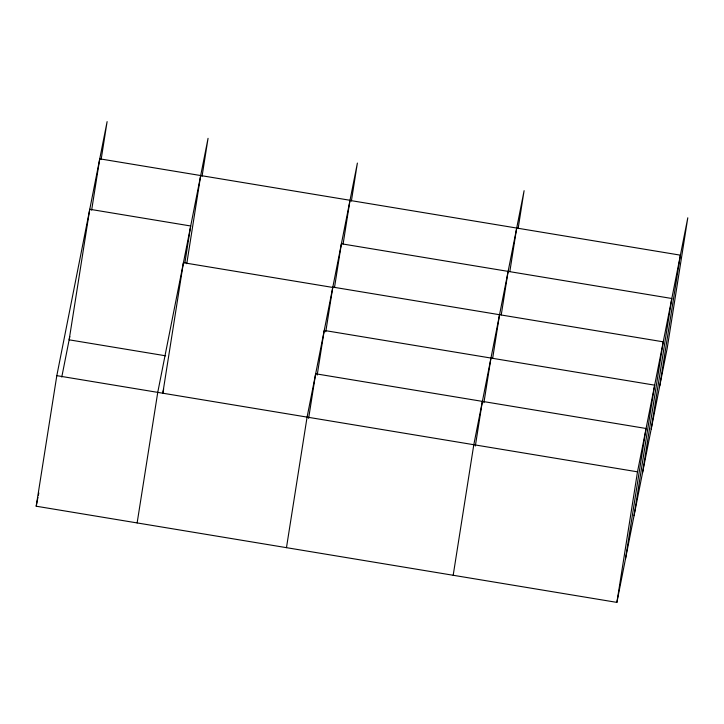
<?xml version="1.0" encoding="UTF-8"?>
<svg xmlns="http://www.w3.org/2000/svg" width="724" height="724" viewBox="0 0 724 724"><rect width="100%" height="100%" fill="white"/><g stroke="black" fill="none" stroke-linecap="round" stroke-linejoin="round"><path stroke-width="1.09" d="M616.884 602.386L637.5 471.831L687.8 217.788L667.184 348.344L616.884 602.386L36.2 506.212L56.816 375.656L107.116 121.614L101.125 159.552M91.64 210.159L99.749 158.828L350.018 200.277L343.113 243.961M137.135 522.936L157.751 392.372L208.06 138.329L202.068 176.267M184.882 262.812L190.702 225.988L89.758 209.272L69.142 339.827L165.651 355.81M186.765 263.699L200.684 175.543M286.469 547.661L307.085 417.105L357.385 163.063L351.393 201M308.614 418.409L315.664 373.774L646.08 428.49L625.464 559.055M317.193 375.077L324.243 330.443L654.659 385.159L634.043 515.723M325.773 331.746L332.823 287.102L663.238 341.828L642.622 472.392M334.533 287.292L341.402 243.771L671.818 298.496L651.202 429.051M453.188 575.272L473.804 444.717L524.104 190.674L518.113 228.612M475.333 446.02L482.383 401.386M483.913 402.689L490.963 358.054M492.673 358.235L499.542 314.714M501.252 314.904L508.121 271.382M509.832 271.572L516.701 228.051M659.781 385.72L680.397 255.165L349.982 200.439M36.2 506.212L37.947 497.37M38.39 495.162L38.825 492.954M61.775 377.041L69.794 336.542M163.669 388.942L162.81 393.268L183.425 262.703L332.759 287.437M56.816 375.656L637.5 471.831"/></g></svg>
